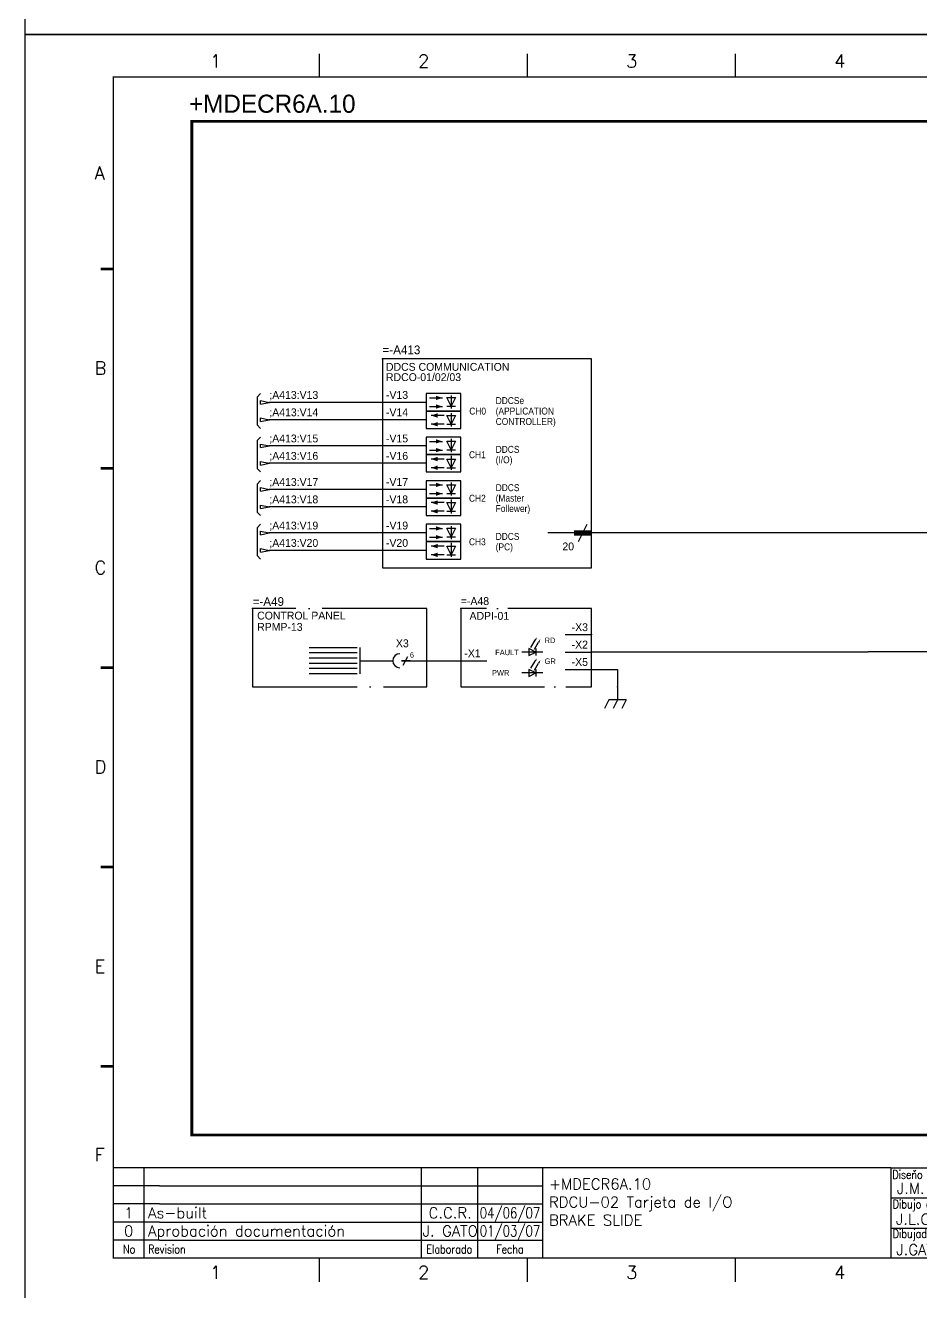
# Model space of a CAD drawing. Extents: x -275 to 145, y -1951 to 425.
# Drawn here: x -275.1 to -65.1, y -760.7 to -463.7 of the extents above; entities that cross this region are included whole.
import ezdxf
from ezdxf.enums import TextEntityAlignment as Align

# ---------------------------------------------------------------- set-up
doc = ezdxf.new("R2010")
doc.units = 0
doc.header["$LTSCALE"] = 15
doc.header["$MEASUREMENT"] = 0
doc.header["$PDSIZE"] = 2
doc.linetypes.add('DASHDOT', pattern=[1, 0.5, -0.25, 0, -0.25])
doc.linetypes.add('SOSED_FRAMEDOT', pattern=[2.5, 2, -0.25, 0, -0.25])
for name, color, linetype in [('1', 7, 'Continuous'), ('10', 5, 'Continuous'), ('2', 7, 'Continuous'), ('DIBUJO', 7, 'Continuous'), ('SOSED_CIRCUIT', 7, 'Continuous'), ('SOSED_DECORATIVE', 4, 'Continuous')]:
    doc.layers.add(name, color=color, linetype=linetype)
doc.styles.add('HELVETICA', font='HELV.SHX')
doc.styles.add('LABEL', font='SIMPLEX', dxfattribs={"width": 0.8, "height": 4})
doc.styles.add('ROMANS', font='ROMANS.shx', dxfattribs={"width": 0.8, "oblique": 15})

# ---------------------------------------------------------------- blocks, each defined once
blk = doc.blocks.new('LEDIT')
at = {"layer": 'SOSED_DECORATIVE', "color": 4, "linetype": 'ByBlock'}
for points in [[(15.81, -4.59), (17.29, -2.02)], [(17.11, -5.24), (18.55, -2.75)], [(20, -6.25), (12.5, -6.25)], [(15, -7.5), (17.5, -6.25), (15, -5)], [(15, -5), (15, -7.5)], [(17.5, -5), (17.5, -7.5)], [(15, -15), (17.5, -13.75), (15, -12.5)], [(15, -12.5), (15, -15)], [(15.81, -12.09), (17.29, -9.52)], [(17.11, -12.74), (18.55, -10.25)], [(17.5, -12.5), (17.5, -15)], [(20, -13.75), (12.5, -13.75)]]:
    blk.add_lwpolyline(points, dxfattribs=at)
for points in [[(17.95, -0.92), (17.6, -2.16), (17.05, -1.84)], [(19.2, -1.64), (18.85, -2.88), (18.31, -2.57)], [(17.95, -8.42), (17.6, -9.66), (17.05, -9.34)], [(19.2, -9.14), (18.85, -10.38), (18.31, -10.07)]]:
    blk.add_solid(points, dxfattribs=at)
at = {"layer": 'SOSED_CIRCUIT', "color": 4, "linetype": 'ByBlock'}
for s, p in [('RD', (20.7, -2.06)), ('GR', (20.71, -9.56))]:
    blk.add_text(s, height=2, dxfattribs=at).set_placement(p, align=Align.MIDDLE_LEFT)
for s, p in [('FAULT', (11.43, -6.37)), ('PWR', (8.05, -13.72))]:
    blk.add_text(s, height=2, dxfattribs=at).set_placement(p, align=Align.MIDDLE_RIGHT)
blk = doc.blocks.new('NOD')
at = {"color": 0, "linetype": 'ByBlock'}
blk.add_point((0, 0), dxfattribs=at)
at = {"color": 0, "linetype": 'ByBlock', "flags": 1}
blk.add_attdef('PINNR', (2, -2), '', height=1.8, dxfattribs=at)
blk = doc.blocks.new('ANIV')
at = {"color": 0, "linetype": 'ByBlock'}
blk.add_point((0, 0), dxfattribs=at)
for tag, p in [('ID4', (0, 10.5)), ('ID3', (0, 7.25)), ('ID2', (0, 4)), ('ID1', (0, 0.75))]:
    blk.add_attdef(tag, p, '', height=2.5, dxfattribs=at)
for tag, p in [('REM1', (1, -1)), ('REM2', (1, -4.25))]:
    blk.add_attdef(tag, text='', height=2.25, dxfattribs=at).set_placement(p, align=Align.TOP_LEFT)
for tag, p in [('ARTDES1', (1, -7.5)), ('ARTDES2', (1, -10.61)), ('ARTDES3', (1, -13.91)), ('ARTDES4', (1, -17.07))]:
    blk.add_attdef(tag, text='', height=2.25).set_placement(p, align=Align.TOP_LEFT)
blk = doc.blocks.new('3AFECADPI-01')
at = {"linetype": 'SOSED_FRAMEDOT', "ltscale": 0.8}
blk.add_lwpolyline([(0, 15), (0, -7.5), (37.5, -7.5), (37.5, 15)], close=True, dxfattribs=at)
at = {"layer": 'SOSED_DECORATIVE'}
for p, q in [((30, 7.5), (37.5, 7.5)), ((0, 0), (7.5, 0)), ((30, 2.5), (37.5, 2.5)), ((30, -2.5), (37.5, -2.5))]:
    blk.add_line(p, q, dxfattribs=at)
at = {"linetype": 'SOSED_FRAMEDOT'}
blk.add_blockref('ANIV', (0, 15), dxfattribs=at)
at = {"color": 0, "linetype": 'ByBlock'}
for p in [(37.5, 7.5), (0, 0), (37.5, 2.5), (37.5, -2.5)]:
    blk.add_blockref('NOD', p, dxfattribs=at)
at = {"layer": 'SOSED_CIRCUIT', "xscale": 0.8000000000000114, "yscale": 0.8000000000000114, "zscale": 0.8000000000000114}
blk.add_blockref('LEDIT', (7.5, 7.5), dxfattribs=at)
at = {"color": 0, "linetype": 'ByBlock'}
for tag, p in [('ID4', (0, 25.75)), ('ID3', (0, 22.5)), ('ID2', (0, 19.25)), ('ID1', (0, 16)), ('1A', (1, 1))]:
    blk.add_attdef(tag, p, '', height=2.25, dxfattribs=at)
for tag, p in [('REM1', (2.5, 14)), ('REM2', (2.5, 10.75))]:
    blk.add_attdef(tag, text='', height=2.25, dxfattribs=at).set_placement(p, align=Align.TOP_LEFT)
for tag, p in [('3A', (36.5, 8.5)), ('2A', (36.5, 3.5)), ('4A', (36.5, -1.5))]:
    blk.add_attdef(tag, text='', height=2.25, dxfattribs=at).set_placement(p, align=Align.RIGHT)
blk = doc.blocks.new('3AFECCDP31201')
at = {"color": 0, "linetype": 'ByBlock'}
blk.add_point((-50, 15), dxfattribs=at)
at = {"layer": 'SOSED_CIRCUIT', "linetype": 'SOSED_FRAMEDOT'}
for p, q in [((0, 15), (-50, 15)), ((-50, 15), (-50, -7.5)), ((0, -7.5), (0, 15)), ((-50, -7.5), (0, -7.5))]:
    blk.add_line(p, q, dxfattribs=at)
at = {"layer": 'SOSED_DECORATIVE'}
for p, q in [((-19.25, 3.75), (-19.25, -3.75)), ((-19.25, 0), (-9.76, 0)), ((-6.73, -1.25), (-5.48, 1.25)), ((-4.76, 0), (0, 0))]:
    blk.add_line(p, q, dxfattribs=at)
for points in [[(-33.75, 3.75), (-20, 3.75)], [(-20, 2.25), (-33.75, 2.25)], [(-20, 0.75), (-33.75, 0.75)], [(-20, -0.75), (-33.75, -0.75)], [(-20, -2.25), (-33.75, -2.25)], [(-20, -3.75), (-33.75, -3.75)]]:
    blk.add_lwpolyline(points, dxfattribs=at)
at = {"layer": 'SOSED_DECORATIVE', "const_width": 0.5}
blk.add_lwpolyline([(-4.76, 0), (-7.26, 0)], dxfattribs=at)
at = {"layer": 'SOSED_DECORATIVE'}
blk.add_arc((-7.76, 0), 2, 90, 270, dxfattribs=at)
at = {"color": 0, "linetype": 'ByBlock'}
blk.add_blockref('NOD', (0, 0), dxfattribs=at)
for tag, p in [('ID4', (-50, 25.5)), ('ID3', (-50, 22.25)), ('ID2', (-50, 19)), ('ID1', (-50, 15.75))]:
    blk.add_attdef(tag, p, '', height=2.5, dxfattribs=at)
for tag, p in [('REM1', (-48.7, 14.09)), ('REM2', (-48.7, 10.84))]:
    blk.add_attdef(tag, text='', height=2.25, dxfattribs=at).set_placement(p, align=Align.TOP_LEFT)
blk.add_attdef('1A', text='', height=2.25, dxfattribs=at).set_placement((-5.18, 3.88), align=Align.RIGHT)
at = {"layer": 'SOSED_CIRCUIT', "color": 140}
blk.add_text('6', height=1.5, dxfattribs=at).set_placement((-4.83, 0.91))
blk = doc.blocks.new('cx021504a')
at = {"color": 0, "linetype": 'ByBlock'}
for p, q in [((0, 0), (0, -3.75)), ((-2.5, -3.75), (-3.75, -6.25)), ((2.5, -3.75), (-2.5, -3.75)), ((0, -3.75), (-1.25, -6.25)), ((2.5, -3.75), (1.25, -6.25))]:
    blk.add_line(p, q, dxfattribs=at)
blk.add_blockref('NOD', (0, 0), dxfattribs=at)
for tag, p in [('ID4', (-5, 8.5)), ('ID3', (-5, 5.25)), ('ID2', (-5, 2)), ('ID1', (-5, -1.25))]:
    blk.add_attdef(tag, text='', height=2.25, dxfattribs=at).set_placement(p, align=Align.RIGHT)
blk.add_attdef('1A', (-1, -2.75), '', height=2.25, rotation=90, dxfattribs=at)
for tag, p in [('REM1', (-5, -3.75)), ('REM2', (-5, -7))]:
    blk.add_attdef(tag, text='', height=2.25, dxfattribs=at).set_placement(p, align=Align.TOP_RIGHT)
blk = doc.blocks.new('ASIGSNKL')
at = {"color": 0, "linetype": 'ByBlock'}
for p, q in [((-2.5, -0.5), (-2.5, 0.5)), ((-2.5, 0.5), (0, 0)), ((-2.5, -0.5), (0, 0))]:
    blk.add_line(p, q, dxfattribs=at)
blk.add_blockref('NOD', (0, 0), dxfattribs=at)
blk.add_attdef('CREF', text='', height=2.25, dxfattribs=at).set_placement((-3.5, 0), align=Align.MIDDLE_RIGHT)
blk.add_attdef('ID1', (0, 1), '', height=2.25, dxfattribs=at)
for tag, p in [('REM1', (-3.5, -2.5)), ('REM2', (-3.5, -5.75))]:
    blk.add_attdef(tag, text='', height=2.25, dxfattribs=at).set_placement(p, align=Align.TOP_RIGHT)
blk = doc.blocks.new('3AFECAPRDCO0X01A')
at = {"color": 0, "linetype": 'ByBlock'}
for p, q in [((60, 12.5), (0, 12.5)), ((0, 12.5), (0, -47.5)), ((60, -47.5), (60, 12.5)), ((0, -47.5), (60, -47.5))]:
    blk.add_line(p, q, dxfattribs=at)
blk.add_point((0, 12.5), dxfattribs=at)
blk.add_point((60, -37.5))
at = {"layer": 'SOSED_DECORATIVE'}
for p, q in [((12.5, 0), (0, 0)), ((19.69, 1.99), (19.69, -1.76)), ((19.73, -3.15), (19.73, -6.9)), ((12.5, -5), (0, -5)), ((19.69, -10.51), (19.69, -14.26)), ((12.5, -12.5), (0, -12.5)), ((12.5, -17.5), (0, -17.5)), ((19.73, -15.36), (19.73, -19.11)), ((19.73, -15.65), (19.73, -19.4)), ((12.5, -25), (0, -25)), ((19.69, -23.01), (19.69, -26.76)), ((19.69, -23.01), (19.69, -26.76)), ((19.73, -27.86), (19.73, -31.61)), ((19.73, -28.15), (19.73, -31.9)), ((12.5, -30), (0, -30)), ((19.69, -35.51), (19.69, -39.26)), ((19.69, -35.51), (19.69, -39.26)), ((56.25, -40), (58.75, -35)), ((12.5, -37.5), (0, -37.5)), ((55, -37.5), (47.5, -37.5)), ((12.5, -42.5), (0, -42.5)), ((19.73, -40.36), (19.73, -44.11)), ((19.73, -40.65), (19.73, -44.4))]:
    blk.add_line(p, q, dxfattribs=at)
for points in [[(12.5, -2.5), (22.5, -2.5), (22.5, 2.5), (12.5, 2.5)], [(12.5, -7.5), (22.5, -7.5), (22.5, -2.5), (12.5, -2.5)], [(12.5, -15), (22.5, -15), (22.5, -10), (12.5, -10)], [(12.5, -20), (22.5, -20), (22.5, -15), (12.5, -15)], [(12.5, -27.5), (22.5, -27.5), (22.5, -22.5), (12.5, -22.5)], [(12.5, -32.5), (22.5, -32.5), (22.5, -27.5), (12.5, -27.5)], [(12.5, -40), (22.5, -40), (22.5, -35), (12.5, -35)], [(12.5, -45), (22.5, -45), (22.5, -40), (12.5, -40)]]:
    blk.add_lwpolyline(points, close=True, dxfattribs=at)
for points in [[(13.47, 1.29), (17.22, 1.29)], [(20.94, 1.36), (19.69, -1.14), (18.44, 1.36)], [(20.94, 1.36), (19.69, -1.14), (18.44, 1.36)], [(18.44, 1.36), (20.94, 1.36)], [(18.44, 1.36), (20.94, 1.36)], [(13.47, -1.21), (17.22, -1.21)], [(18.44, -1.14), (20.94, -1.14)], [(18.44, -1.14), (20.94, -1.14)], [(17.69, -3.79), (13.94, -3.79)], [(17.69, -6.29), (13.94, -6.29)], [(20.98, -3.77), (19.73, -6.27), (18.48, -3.77)], [(20.98, -3.77), (19.73, -6.27), (18.48, -3.77)], [(18.48, -3.77), (20.98, -3.77)], [(18.48, -3.77), (20.98, -3.77)], [(18.48, -6.27), (20.98, -6.27)], [(18.48, -6.27), (20.98, -6.27)], [(13.47, -11.21), (17.22, -11.21)], [(13.47, -13.71), (17.22, -13.71)], [(18.44, -11.14), (20.94, -11.14)], [(18.44, -11.14), (20.94, -11.14)], [(20.94, -11.14), (19.69, -13.64), (18.44, -11.14)], [(20.94, -11.14), (19.69, -13.64), (18.44, -11.14)], [(18.44, -13.64), (20.94, -13.64)], [(18.44, -13.64), (20.94, -13.64)], [(17.69, -16.29), (13.94, -16.29)], [(20.98, -16.27), (19.73, -18.77), (18.48, -16.27)], [(20.98, -16.27), (19.73, -18.77), (18.48, -16.27)], [(18.48, -16.27), (20.98, -16.27)], [(18.48, -16.27), (20.98, -16.27)], [(17.69, -18.79), (13.94, -18.79)], [(18.48, -18.77), (20.98, -18.77)], [(18.48, -18.77), (20.98, -18.77)], [(13.47, -23.71), (17.22, -23.71)], [(20.94, -23.64), (19.69, -26.14), (18.44, -23.64)], [(20.94, -23.64), (19.69, -26.14), (18.44, -23.64)], [(18.44, -23.64), (20.94, -23.64)], [(18.44, -23.64), (20.94, -23.64)], [(13.47, -26.21), (17.22, -26.21)], [(17.69, -28.79), (13.94, -28.79)], [(18.44, -26.14), (20.94, -26.14)], [(18.44, -26.14), (20.94, -26.14)], [(18.48, -28.77), (20.98, -28.77)], [(18.48, -28.77), (20.98, -28.77)], [(20.98, -28.77), (19.73, -31.27), (18.48, -28.77)], [(20.98, -28.77), (19.73, -31.27), (18.48, -28.77)], [(17.69, -31.29), (13.94, -31.29)], [(18.48, -31.27), (20.98, -31.27)], [(18.48, -31.27), (20.98, -31.27)], [(13.47, -36.21), (17.22, -36.21)], [(18.44, -36.14), (20.94, -36.14)], [(18.44, -36.14), (20.94, -36.14)], [(20.94, -36.14), (19.69, -38.64), (18.44, -36.14)], [(20.94, -36.14), (19.69, -38.64), (18.44, -36.14)], [(13.47, -38.71), (17.22, -38.71)], [(18.44, -38.64), (20.94, -38.64)], [(18.44, -38.64), (20.94, -38.64)], [(17.69, -41.29), (13.94, -41.29)], [(18.48, -41.27), (20.98, -41.27)], [(20.98, -41.27), (19.73, -43.77), (18.48, -41.27)], [(20.98, -41.27), (19.73, -43.77), (18.48, -41.27)], [(18.48, -41.27), (20.98, -41.27)], [(17.69, -43.79), (13.94, -43.79)], [(18.48, -43.77), (20.98, -43.77)], [(18.48, -43.77), (20.98, -43.77)]]:
    blk.add_lwpolyline(points, dxfattribs=at)
at = {"layer": 'SOSED_DECORATIVE', "linetype": 'ByBlock', "const_width": 1.5}
blk.add_lwpolyline([(55, -37.5), (55, -37.5), (60, -37.5)], dxfattribs=at)
at = {"layer": 'SOSED_DECORATIVE'}
for points in [[(17.22, 1.29), (15.34, 0.66), (15.34, 1.91)], [(17.22, 1.29), (15.34, 0.66), (15.34, 1.91)], [(13.94, -3.79), (15.81, -3.16), (15.81, -4.41)], [(17.22, -1.21), (15.34, -1.84), (15.34, -0.59)], [(17.22, -1.21), (15.34, -1.84), (15.34, -0.59)], [(13.94, -6.29), (15.81, -5.66), (15.81, -6.91)], [(17.22, -11.21), (15.34, -11.84), (15.34, -10.59)], [(17.22, -11.21), (15.34, -11.84), (15.34, -10.59)], [(17.22, -13.71), (15.34, -14.34), (15.34, -13.09)], [(17.22, -13.71), (15.34, -14.34), (15.34, -13.09)], [(13.94, -16.29), (15.81, -15.66), (15.81, -16.91)], [(13.94, -18.79), (15.81, -18.16), (15.81, -19.41)], [(17.22, -23.71), (15.34, -24.34), (15.34, -23.09)], [(17.22, -23.71), (15.34, -24.34), (15.34, -23.09)], [(13.94, -28.79), (15.81, -28.16), (15.81, -29.41)], [(17.22, -26.21), (15.34, -26.84), (15.34, -25.59)], [(17.22, -26.21), (15.34, -26.84), (15.34, -25.59)], [(13.94, -31.29), (15.81, -30.66), (15.81, -31.91)], [(17.22, -36.21), (15.34, -36.84), (15.34, -35.59)], [(17.22, -36.21), (15.34, -36.84), (15.34, -35.59)], [(17.22, -38.71), (15.34, -39.34), (15.34, -38.09)], [(17.22, -38.71), (15.34, -39.34), (15.34, -38.09)], [(13.94, -41.29), (15.81, -40.66), (15.81, -41.91)], [(13.94, -43.79), (15.81, -43.16), (15.81, -44.41)]]:
    blk.add_solid(points, dxfattribs=at)
at = {"color": 0, "linetype": 'ByBlock'}
for p in [(0, 0), (0, -5), (0, -12.5), (0, -17.5), (0, -25), (0, -30), (0, -37.5), (0, -42.5)]:
    blk.add_blockref('NOD', p, dxfattribs=at)
at = {"color": 140}
blk.add_text('20', height=2.25, dxfattribs=at).set_placement((55, -42.5), align=Align.RIGHT)
at = {"color": 0, "linetype": 'ByBlock'}
for p, height in [((0, 23.57), 2.5), ((0, 20.32), 2.5), ((0, 17.07), 2.5), ((0, 13.82), 2.5), ((1, 1), 2.25), ((1, -4), 2.25), ((1, -11.5), 2.25), ((1, -16.5), 2.25), ((1, -24), 2.25), ((1, -29), 2.25), ((1, -36.5), 2.25), ((1, -41.5), 2.25)]:
    blk.add_attdef('', p, '', height=height, dxfattribs=at)
for p in [(1, 11.31), (1, 8.36), (0.9, 5.55), (0.9, 2.44), (0.9, -0.85), (0.9, -4.02)]:
    blk.add_attdef('', text='', height=2.25, dxfattribs=at).set_placement(p, align=Align.TOP_LEFT)
at = {"layer": 'SOSED_DECORATIVE', "width": 0.9}
for s, p in [('DDCSe', (32.5, -0.5)), ('CH0', (24.92, -3.51)), ('(APPLICATION', (32.5, -3.5)), ('CONTROLLER)', (32.5, -6.5)), ('CH1', (24.83, -16.05)), ('DDCS', (32.5, -14.5)), ('(I/O)', (32.5, -17.5)), ('DDCS', (32.5, -25.5)), ('CH2', (24.83, -28.54)), ('(Master', (32.5, -28.5)), ('Follewer)', (32.5, -31.5)), ('CH3', (24.83, -41.04)), ('DDCS', (32.5, -39.5)), ('(PC)', (32.5, -42.5))]:
    blk.add_text(s, height=2, dxfattribs=at).set_placement(p)
blk = doc.blocks.new('newcajec')
at = {"layer": '1'}
for p, q in [((179.4, 20.85), (0.13, 20.85)), ((7, 20.85), (7, 0)), ((71, 20.85), (71, 0)), ((84, 20.85), (84, 0.09)), ((99, 20.85), (99, 0)), ((215.2, 20.8), (215.2, 0)), ((184.64, 20.18), (184.81, 20.01)), ((184.81, 20.01), (185.18, 20.25)), ((10.6, 16.64), (0, 16.64)), ((10.6, 16.64), (99, 16.64)), ((10.6, 12.48), (0, 12.48)), ((10.6, 12.48), (99, 12.48)), ((179.4, 13.87), (215.2, 13.87)), ((368, 14.06), (368, 0)), ((10.6, 8.32), (0, 8.32)), ((10.6, 8.32), (99, 8.32)), ((179.4, 6.93), (267.63, 6.93)), ((267.63, 6.93), (302.5, 6.93)), ((270.63, 6.91), (270.63, 0)), ((282.07, 6.93), (282.07, 0)), ((368, 6.93), (383, 6.93)), ((10.6, 4.16), (0, 4.16)), ((10.6, 4.16), (99, 4.16))]:
    blk.add_line(p, q, dxfattribs=at)
for points in [[(47.5, 272.5, 0.3, 0.3, 0), (47.5, 277.91, 0.3, 0.3, 0)], [(95.5, 272.5, 0.3, 0.3, 0), (95.5, 277.91, 0.3, 0.3, 0)], [(143.5, 272.5, 0.3, 0.3, 0), (143.5, 277.91, 0.3, 0.3, 0)], [(191.5, 272.5, 0.3, 0.3, 0), (191.5, 277.91, 0.3, 0.3, 0)], [(239.5, 272.5, 0.3, 0.3, 0), (239.5, 277.91, 0.3, 0.3, 0)], [(287.5, 272.5, 0.3, 0.3, 0), (287.5, 277.91, 0.3, 0.3, 0)], [(335.5, 272.5, 0.3, 0.3, 0), (335.5, 277.91, 0.3, 0.3, 0)], [(-2.99, 228.23, 0.6, 0.6, 0), (-0.18, 228.23, 0.6, 0.6, 0)], [(383.01, 228.23, 0.6, 0.6, 0), (385.82, 228.23, 0.6, 0.6, 0)], [(-2.99, 182.23, 0.6, 0.6, 0), (-0.18, 182.23, 0.6, 0.6, 0)], [(383.01, 182.23, 0.6, 0.6, 0), (385.82, 182.23, 0.6, 0.6, 0)], [(-2.99, 136.23, 0.6, 0.6, 0), (-0.18, 136.23, 0.6, 0.6, 0)], [(383.01, 136.23, 0.6, 0.6, 0), (385.82, 136.23, 0.6, 0.6, 0)], [(-2.99, 90.23, 0.6, 0.6, 0), (-0.18, 90.23, 0.6, 0.6, 0)], [(383.01, 90.23, 0.6, 0.6, 0), (385.82, 90.23, 0.6, 0.6, 0)], [(-2.99, 44.23, 0.6, 0.6, 0), (-0.18, 44.23, 0.6, 0.6, 0)], [(383.01, 44.23, 0.6, 0.6, 0), (385.82, 44.23, 0.6, 0.6, 0)], [(383, 20.8, 0.3, 0.3, 0), (179.4, 20.8, 0.3, 0.3, 0), (179.4, 0, 0.3, 0.3, 0)], [(302.5, 20.8, 0.3, 0.3, 0), (302.5, 0, 0.3, 0.3, 0)], [(302.5, 14, 0.3, 0.3, 0), (383, 14, 0.3, 0.3, 0)], [(47.5, -5.5, 0.3, 0.3, 0), (47.5, -0.09, 0.3, 0.3, 0)], [(95.5, -5.5, 0.3, 0.3, 0), (95.5, -0.09, 0.3, 0.3, 0)], [(143.5, -5.5, 0.3, 0.3, 0), (143.5, -0.09, 0.3, 0.3, 0)], [(191.5, -5.5, 0.3, 0.3, 0), (191.5, -0.09, 0.3, 0.3, 0)], [(239.5, -5.5, 0.3, 0.3, 0), (239.5, -0.09, 0.3, 0.3, 0)], [(287.5, -5.5, 0.3, 0.3, 0), (287.5, -0.09, 0.3, 0.3, 0)], [(335.5, -5.5, 0.3, 0.3, 0), (335.5, -0.09, 0.3, 0.3, 0)]]:
    blk.add_lwpolyline(points, format="xyseb", dxfattribs=at)
at = {"layer": '1', "const_width": 0.3}
blk.add_lwpolyline([(0, 0), (0, 272.5), (383, 272.5), (383, 0)], close=True, dxfattribs=at)
at = {"layer": '2', "color": 14}
for p, q in [((221.42, 4.69), (221.42, 5.81)), ((221.42, 2.47), (221.42, 3.58))]:
    blk.add_line(p, q, dxfattribs=at)
for points in [[(220.05, 5.81), (220.05, 6.92), (226.74, 5.81), (226.74, 6.92)], [(221.42, 2.47), (220.05, 2.47), (221.42, 5.81), (220.05, 5.81)], [(221.42, 4.69), (224.25, 4.69), (221.42, 3.58), (224.25, 3.58)], [(224.25, 5.81), (225.37, 5.81), (225.37, 4.69)], [(224.25, 3.58), (225.37, 3.58), (225.37, 2.47)], [(225.37, 5.81), (226.74, 5.81), (225.37, 1.35), (226.74, 1.35)], [(224.25, 0.24), (224.25, 2.47), (220.05, 0.24), (220.05, 2.47)], [(226.74, 1.35), (226.74, 0.24), (224.25, 1.35), (224.25, 0.24)]]:
    blk.add_solid(points, dxfattribs=at)
at = {"layer": '1', "style": 'ROMANS'}
for s, p in [('1', (22.29, 274.68)), ('2', (70.29, 274.68)), ('3', (118.29, 274.68)), ('4', (166.29, 274.68)), ('5', (214.29, 274.68)), ('6', (262.29, 274.68)), ('7', (310.29, 274.68)), ('8', (357.79, 274.68)), ('A', (-4.37, 248.84)), ('A', (384.13, 248.84)), ('B', (-4.37, 203.84)), ('B', (384.13, 203.84)), ('C', (-4.37, 157.84)), ('C', (384.13, 157.84)), ('D', (-4.37, 111.84)), ('D', (384.13, 111.84)), ('E', (-4.37, 65.84)), ('E', (384.13, 65.84)), ('F', (-4.37, 22.34)), ('F', (384.13, 22.34)), ('1', (22.29, -4.82)), ('2', (70.29, -4.82)), ('3', (118.29, -4.82)), ('4', (166.29, -4.82)), ('5', (214.29, -4.82)), ('6', (262.29, -4.82)), ('7', (310.29, -4.82)), ('8', (357.79, -4.82))]:
    blk.add_text(s, height=3, dxfattribs=at).set_placement(p)
at = {"layer": '1', "style": 'LABEL', "width": 0.8}
for s, p in [('Diseno comprobado por', (179.73, 18.27)), ('Dibujo comprobado por', (179.81, 11.47)), ('Hoja', (368.38, 11.66)), ('Dibujado por', (179.83, 4.64)), ('Fecha', (285.71, 4.3)), ('Cont', (368.43, 4.46)), ('No', (2.23, 1.05)), ('Revision', (8, 1.05))]:
    blk.add_text(s, height=2, dxfattribs=at).set_placement(p)
for s, p in [('Dept', (274.61, 4.44)), ('Elaborado', (77.5, 1.05)), ('Fecha', (91.5, 1.05))]:
    blk.add_text(s, height=2, dxfattribs=at).set_placement(p, align=Align.CENTER)
at = {"layer": '10', "style": 'ROMANS'}
for tag, p in [('REV41', (3.5, 18.74)), ('REV43', (77.7, 18.74)), ('REV31', (3.5, 14.58)), ('REV33', (77.7, 14.58)), ('REV21', (3.5, 10.42)), ('REV23', (77.7, 10.42)), ('REV11', (3.5, 6.27)), ('REV13', (77.7, 6.27))]:
    blk.add_attdef(tag, text='', height=2.5, dxfattribs=at).set_placement(p, align=Align.MIDDLE)
for tag, p, height in [('REV42', (8, 17.49), 2.5), ('SHEETNAME1', (100.5, 15.83), 2.5), ('DOCUMENTTYPE', (216.43, 16.8), 2.5), ('NOTA', (305.32, 15.8), 3), ('REV32', (8, 13.33), 2.5), ('DESIGNCHECK', (180.74, 14.83), 2.5), ('OBJECT', (216.43, 12.4), 2.5), ('SHEETNAME2', (100.5, 11.67), 2.5), ('ORDER', (305.32, 7.3), 4.5), ('REV22', (8, 9.17), 2.5), ('SHEETNAME3', (100.5, 7.51), 2.5), ('DRAWINGCHECK', (180.53, 7.71), 2.5), ('CUSTOMER', (216.43, 8.08), 2.5), ('REV12', (8, 5.01), 2.5), ('SHEETNAME4', (100.5, 3.35), 2.5), ('USER', (180.63, 0.71), 2.5), ('DEPARTMENT', (271.93, 1.05), 2.5), ('DOCUMENT_ID', (305.32, 0.93), 4.4)]:
    blk.add_attdef(tag, p, '', height=height, dxfattribs=at)
for tag, width, p, p2 in [('REV44', 1.221199, (84.53, 17.49), (98.48, 17.49)), ('REV34', 1.221199, (84.53, 13.33), (98.48, 13.33)), ('REV24', 1.221199, (84.53, 9.17), (98.48, 9.17)), ('REV14', 1.221199, (84.53, 5.01), (98.48, 5.01)), ('CREATED2', 7.039915, (282.71, 1.05), (301.14, 1.05))]:
    blk.add_attdef(tag, text='', height=2.5, dxfattribs=dict(at, width=width)).set_placement(p, p2, align=Align.FIT)
for tag, p in [('SHEET', (382, 7.43)), ('NEXTSHEET', (382, 0.5))]:
    blk.add_attdef(tag, text='', height=2.5, dxfattribs=at).set_placement(p, align=Align.RIGHT)
at = {"layer": 'DIBUJO', "color": 14, "style": 'HELVETICA', "width": 1.3}
blk.add_text('RUSSULA S.A.', height=3, dxfattribs=at).set_placement((229, 2.19))

msp = doc.modelspace()

# ---------------------------------------------------------------- linework, layer by layer
at = {"layer": '2', "color": 3, "linetype": 'DASHDOT', "const_width": 0.653}
msp.add_lwpolyline([(-53.19, -723.99), (116.51, -723.99), (116.51, -486.23), (-236.01, -486.23), (-236.01, -617.3), (-236.01, -723.99)], close=True, dxfattribs=at)
at = {"layer": 'DIBUJO'}
for points in [[(-275.08, -168.88), (144.92, -168.88), (144.92, -465.88), (-275.08, -465.88), (-275.08, -168.88)], [(-275.08, -465.88), (144.92, -465.88), (144.92, -762.88), (-275.08, -762.88), (-275.08, -465.88)]]:
    msp.add_lwpolyline(points, dxfattribs=at)
at = {"layer": 'SOSED_CIRCUIT', "linetype": 'Continuous'}
for points in [[(-191.3, -552.16), (-217.85, -552.16)], [(-191.3, -556.24), (-217.85, -556.24)], [(-191.3, -562.37), (-217.85, -562.37)], [(-191.3, -566.45), (-217.85, -566.45)], [(-191.3, -572.58), (-217.85, -572.58)], [(-191.3, -576.66), (-217.85, -576.66)], [(-191.3, -582.79), (-217.85, -582.79)], [(-191.3, -586.87), (-217.85, -586.87)]]:
    msp.add_lwpolyline(points, dxfattribs=at)
at = {"layer": 'SOSED_DECORATIVE'}
for p, q in [((-77.42, -582.79), (-142.3, -582.79)), ((20.77, -582.79), (-77.42, -582.79)), ((-142.3, -610.71), (-77.42, -610.71)), ((20.77, -610.71), (-77.42, -610.71))]:
    msp.add_line(p, q, dxfattribs=at)
for points in [[(-219.89, -550.11), (-220.71, -550.93), (-220.71, -557.47), (-219.89, -558.28)], [(-219.89, -560.32), (-220.71, -561.14), (-220.71, -567.67), (-219.89, -568.49)], [(-219.89, -570.53), (-220.71, -571.35), (-220.71, -577.88), (-219.89, -578.7)], [(-219.89, -580.74), (-220.71, -581.56), (-220.71, -588.09), (-219.89, -588.91)], [(-180.92, -612.76), (-172.93, -612.76)]]:
    msp.add_lwpolyline(points, dxfattribs=at)
at = {"layer": 'SOSED_DECORATIVE', "linetype": 'Continuous'}
msp.add_lwpolyline([(-142.3, -614.8), (-136.17, -614.8), (-136.17, -618.88)], dxfattribs=at)

# ---------------------------------------------------------------- block references
at = {"layer": '2', "color": 7}
ref = msp.add_blockref('newcajec', (-254.4, -752.86), dxfattribs=dict(at, xscale=1.016442892079944, yscale=1.016442892079944, zscale=1.016442892079944))
ref.add_attrib('REV24', '04/06/07', dxfattribs={"layer": '10', "height": 2.541, "style": 'ROMANS', "width": 0.728168}).set_placement((-168.49, -743.53), (-154.3, -743.53), align=Align.FIT)
ref.add_attrib('SHEETNAME3', 'BRAKE SLIDE', (-152.25, -745.23), dxfattribs={"layer": '10', "height": 2.5411, "style": 'ROMANS'})
ref.add_attrib('SHEETNAME2', 'RDCU-02 Tarjeta de I/O', (-152.25, -741), dxfattribs={"layer": '10', "height": 2.5411, "style": 'ROMANS'})
ref.add_attrib('SHEETNAME1', '+MDECR6A.10', (-152.25, -736.77), dxfattribs={"layer": '10', "height": 2.5411, "style": 'ROMANS'})
ref.add_attrib('USER', 'J.GATO', (-70.8, -752.14), dxfattribs={"layer": '10', "height": 2.541, "style": 'ROMANS'})
ref.add_attrib('DRAWINGCHECK', 'J.L.C.C.', (-70.9, -745.02), dxfattribs={"layer": '10', "height": 2.541, "style": 'ROMANS'})
ref.add_attrib('DESIGNCHECK', 'J.M. CEDEIRA', (-70.69, -737.78), dxfattribs={"layer": '10', "height": 2.5411, "style": 'ROMANS'})
ref.add_attrib('REV22', 'As-built ', (-246.27, -743.53), dxfattribs={"layer": '10', "height": 2.541, "style": 'ROMANS'})
ref.add_attrib('REV12', 'Aprobación documentación', (-246.27, -747.76), dxfattribs={"layer": '10', "height": 2.5411, "style": 'ROMANS'})
ref.add_attrib('REV21', '1', dxfattribs={"layer": '10', "height": 2.54, "style": 'ROMANS'}).set_placement((-250.84, -742.26), align=Align.MIDDLE)
ref.add_attrib('REV11', '0', dxfattribs={"layer": '10', "height": 2.54, "style": 'ROMANS'}).set_placement((-250.84, -746.49), align=Align.MIDDLE)
ref.add_attrib('REV14', '01/03/07', dxfattribs={"layer": '10', "height": 2.541, "style": 'ROMANS', "width": 0.728168}).set_placement((-168.49, -747.76), (-154.3, -747.76), align=Align.FIT)
ref.add_attrib('REV23', 'C.C.R.', dxfattribs={"layer": '10', "height": 2.541, "style": 'ROMANS'}).set_placement((-175.42, -742.26), align=Align.MIDDLE)
ref.add_attrib('REV13', 'J. GATO', dxfattribs={"layer": '10', "height": 2.541, "style": 'ROMANS'}).set_placement((-175.42, -746.49), align=Align.MIDDLE)
ref.add_attrib('DOCUMENT_ID', 'PP06/00066-E2A.6A', (55.94, -751.91), dxfattribs={"layer": '10', "height": 3.9205, "style": 'ROMANS'})
ref.add_attrib('ORDER', 'PP06/00066', (55.94, -745.43), dxfattribs={"layer": '10', "height": 4.574, "style": 'ROMANS'})
ref.add_attrib('CUSTOMER', 'ACINDAR', (-34.41, -744.64), dxfattribs={"layer": '10', "height": 2.541, "style": 'ROMANS'})
ref.add_attrib('OBJECT', 'TREN DE ROLLOS Y BARRAS', (-34.41, -740.25), dxfattribs={"layer": '10', "height": 2.5411, "style": 'ROMANS'})
ref.add_attrib('DOCUMENTTYPE', 'ESQUEMA ELECTRICO', (-34.41, -735.78), dxfattribs={"layer": '10', "height": 2.5411, "style": 'ROMANS'})
ref.add_attrib('CREATED2', '28/02/07', dxfattribs={"layer": '10', "height": 2.541, "style": 'ROMANS', "width": 0.961976}).set_placement((32.95, -751.79), (51.7, -751.79), align=Align.FIT)
ref.add_attrib('DEPARTMENT', 'ELEC', (22, -751.79), dxfattribs={"layer": '10', "height": 2.541, "style": 'ROMANS'})
ref.add_attrib('NEXTSHEET', '4618', dxfattribs={"layer": '10', "height": 2.541, "style": 'ROMANS'}).set_placement((133.88, -752.35), align=Align.RIGHT)
ref.add_attrib('SHEET', '4616', dxfattribs={"layer": '10', "height": 2.541, "style": 'ROMANS'}).set_placement((133.88, -745.3), align=Align.RIGHT)
at = {"layer": 'SOSED_CIRCUIT'}
ref = msp.add_blockref('3AFECAPRDCO0X01A', (-191.3, -552.16), dxfattribs=dict(at, xscale=0.816772873618127, yscale=0.816772873618127, zscale=0.816772873618127))
ref.add_attrib('ID1', '=-A413', (-191.3, -540.87), dxfattribs={"layer": '0', "color": 0, "linetype": 'ByBlock', "height": 2.042})
ref.add_attrib('1A', '-V13', (-190.49, -551.34), dxfattribs={"layer": '0', "color": 0, "linetype": 'ByBlock', "height": 1.838})
ref.add_attrib('2A', '-V20', (-190.49, -586.05), dxfattribs={"layer": '0', "color": 0, "linetype": 'ByBlock', "height": 1.838})
ref.add_attrib('3A', '-V19', (-190.49, -581.97), dxfattribs={"layer": '0', "color": 0, "linetype": 'ByBlock', "height": 1.838})
ref.add_attrib('4A', '-V18', (-190.49, -575.84), dxfattribs={"layer": '0', "color": 0, "linetype": 'ByBlock', "height": 1.838})
ref.add_attrib('5A', '-V17', (-190.49, -571.76), dxfattribs={"layer": '0', "color": 0, "linetype": 'ByBlock', "height": 1.838})
ref.add_attrib('6A', '-V16', (-190.49, -565.63), dxfattribs={"layer": '0', "color": 0, "linetype": 'ByBlock', "height": 1.838})
ref.add_attrib('7A', '-V15', (-190.49, -561.55), dxfattribs={"layer": '0', "color": 0, "linetype": 'ByBlock', "height": 1.838})
ref.add_attrib('8A', '-V14', (-190.49, -555.42), dxfattribs={"layer": '0', "color": 0, "linetype": 'ByBlock', "height": 1.838})
ref.add_attrib('REM1', 'DDCS COMMUNICATION', dxfattribs={"layer": '0', "color": 0, "linetype": 'ByBlock', "height": 1.8377}).set_placement((-190.49, -542.92), align=Align.TOP_LEFT)
ref.add_attrib('REM2', 'RDCO-01/02/03', dxfattribs={"layer": '0', "color": 0, "linetype": 'ByBlock', "height": 1.8377}).set_placement((-190.49, -545.33), align=Align.TOP_LEFT)
at = {"layer": 'SOSED_CIRCUIT', "xscale": 0.816772873618127, "yscale": 0.816772873618127, "zscale": 0.816772873618127}
for name, p, values in [('ASIGSNKL', (-217.85, -552.16), {'ID1': ';A413:V13'}), ('ASIGSNKL', (-217.85, -556.24), {'ID1': ';A413:V14'}), ('ASIGSNKL', (-217.85, -562.37), {'ID1': ';A413:V15'}), ('ASIGSNKL', (-217.85, -566.45), {'ID1': ';A413:V16'}), ('ASIGSNKL', (-217.85, -572.58), {'ID1': ';A413:V17'}), ('ASIGSNKL', (-217.85, -576.66), {'ID1': ';A413:V18'}), ('ASIGSNKL', (-217.85, -582.79), {'ID1': ';A413:V19'}), ('ASIGSNKL', (-217.85, -586.87), {'ID1': ';A413:V20'}), ('3AFECCDP31201', (-180.92, -612.76), {'ID1': '=-A49', '1A': 'X3', 'REM1': 'CONTROL PANEL', 'REM2': 'RPMP-13'})]:
    msp.add_blockref(name, p, dxfattribs=at).add_auto_attribs(values)
at = {"layer": 'SOSED_CIRCUIT'}
ref = msp.add_blockref('3AFECADPI-01', (-172.93, -612.76), dxfattribs=dict(at, xscale=0.816772873618127, yscale=0.816772873618127, zscale=0.816772873618127))
ref.add_attrib('ID1', '=-A48', (-172.93, -599.69), dxfattribs={"layer": '0', "color": 0, "linetype": 'ByBlock', "height": 1.838})
ref.add_attrib('1A', '-X1', (-172.11, -611.94), dxfattribs={"layer": '0', "color": 0, "linetype": 'ByBlock', "height": 1.838})
ref.add_attrib('2A', '-X2', dxfattribs={"layer": '0', "color": 0, "linetype": 'ByBlock', "height": 1.838}).set_placement((-143.11, -609.9), align=Align.RIGHT)
ref.add_attrib('3A', '-X3', dxfattribs={"layer": '0', "color": 0, "linetype": 'ByBlock', "height": 1.838}).set_placement((-143.11, -605.81), align=Align.RIGHT)
ref.add_attrib('4A', '-X5', dxfattribs={"layer": '0', "color": 0, "linetype": 'ByBlock', "height": 1.838}).set_placement((-143.11, -613.98), align=Align.RIGHT)
ref.add_attrib('REM1', 'ADPI-01', dxfattribs={"layer": '0', "color": 0, "linetype": 'ByBlock', "height": 1.838}).set_placement((-170.89, -601.32), align=Align.TOP_LEFT)
at = {"layer": 'SOSED_DECORATIVE', "xscale": 0.816772873618127, "yscale": 0.816772873618127, "zscale": 0.816772873618127}
msp.add_blockref('cx021504a', (-136.17, -618.88), dxfattribs=at)

# ---------------------------------------------------------------- texts
at = {"layer": '2', "color": 6}
msp.add_text('+MDECR6A.10', height=4.257, dxfattribs=at).set_placement((-236.69, -484.25))

doc.saveas('drawing.dxf')
